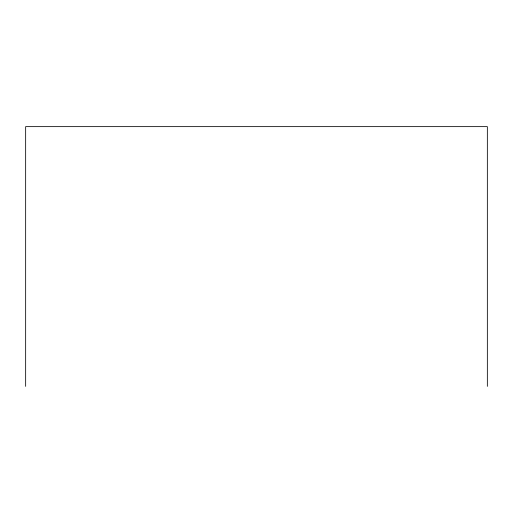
<?xml version="1.0" encoding="UTF-8"?>
<svg xmlns="http://www.w3.org/2000/svg" width="513" height="513" viewBox="0 0 513 513"><rect width="100%" height="100%" fill="white"/><g stroke="black" fill="none" stroke-linecap="round" stroke-linejoin="round"><path stroke-width="0.77" d="M487.35 386.366L487.35 126.634L25.65 126.634L25.65 386.366"/></g></svg>
